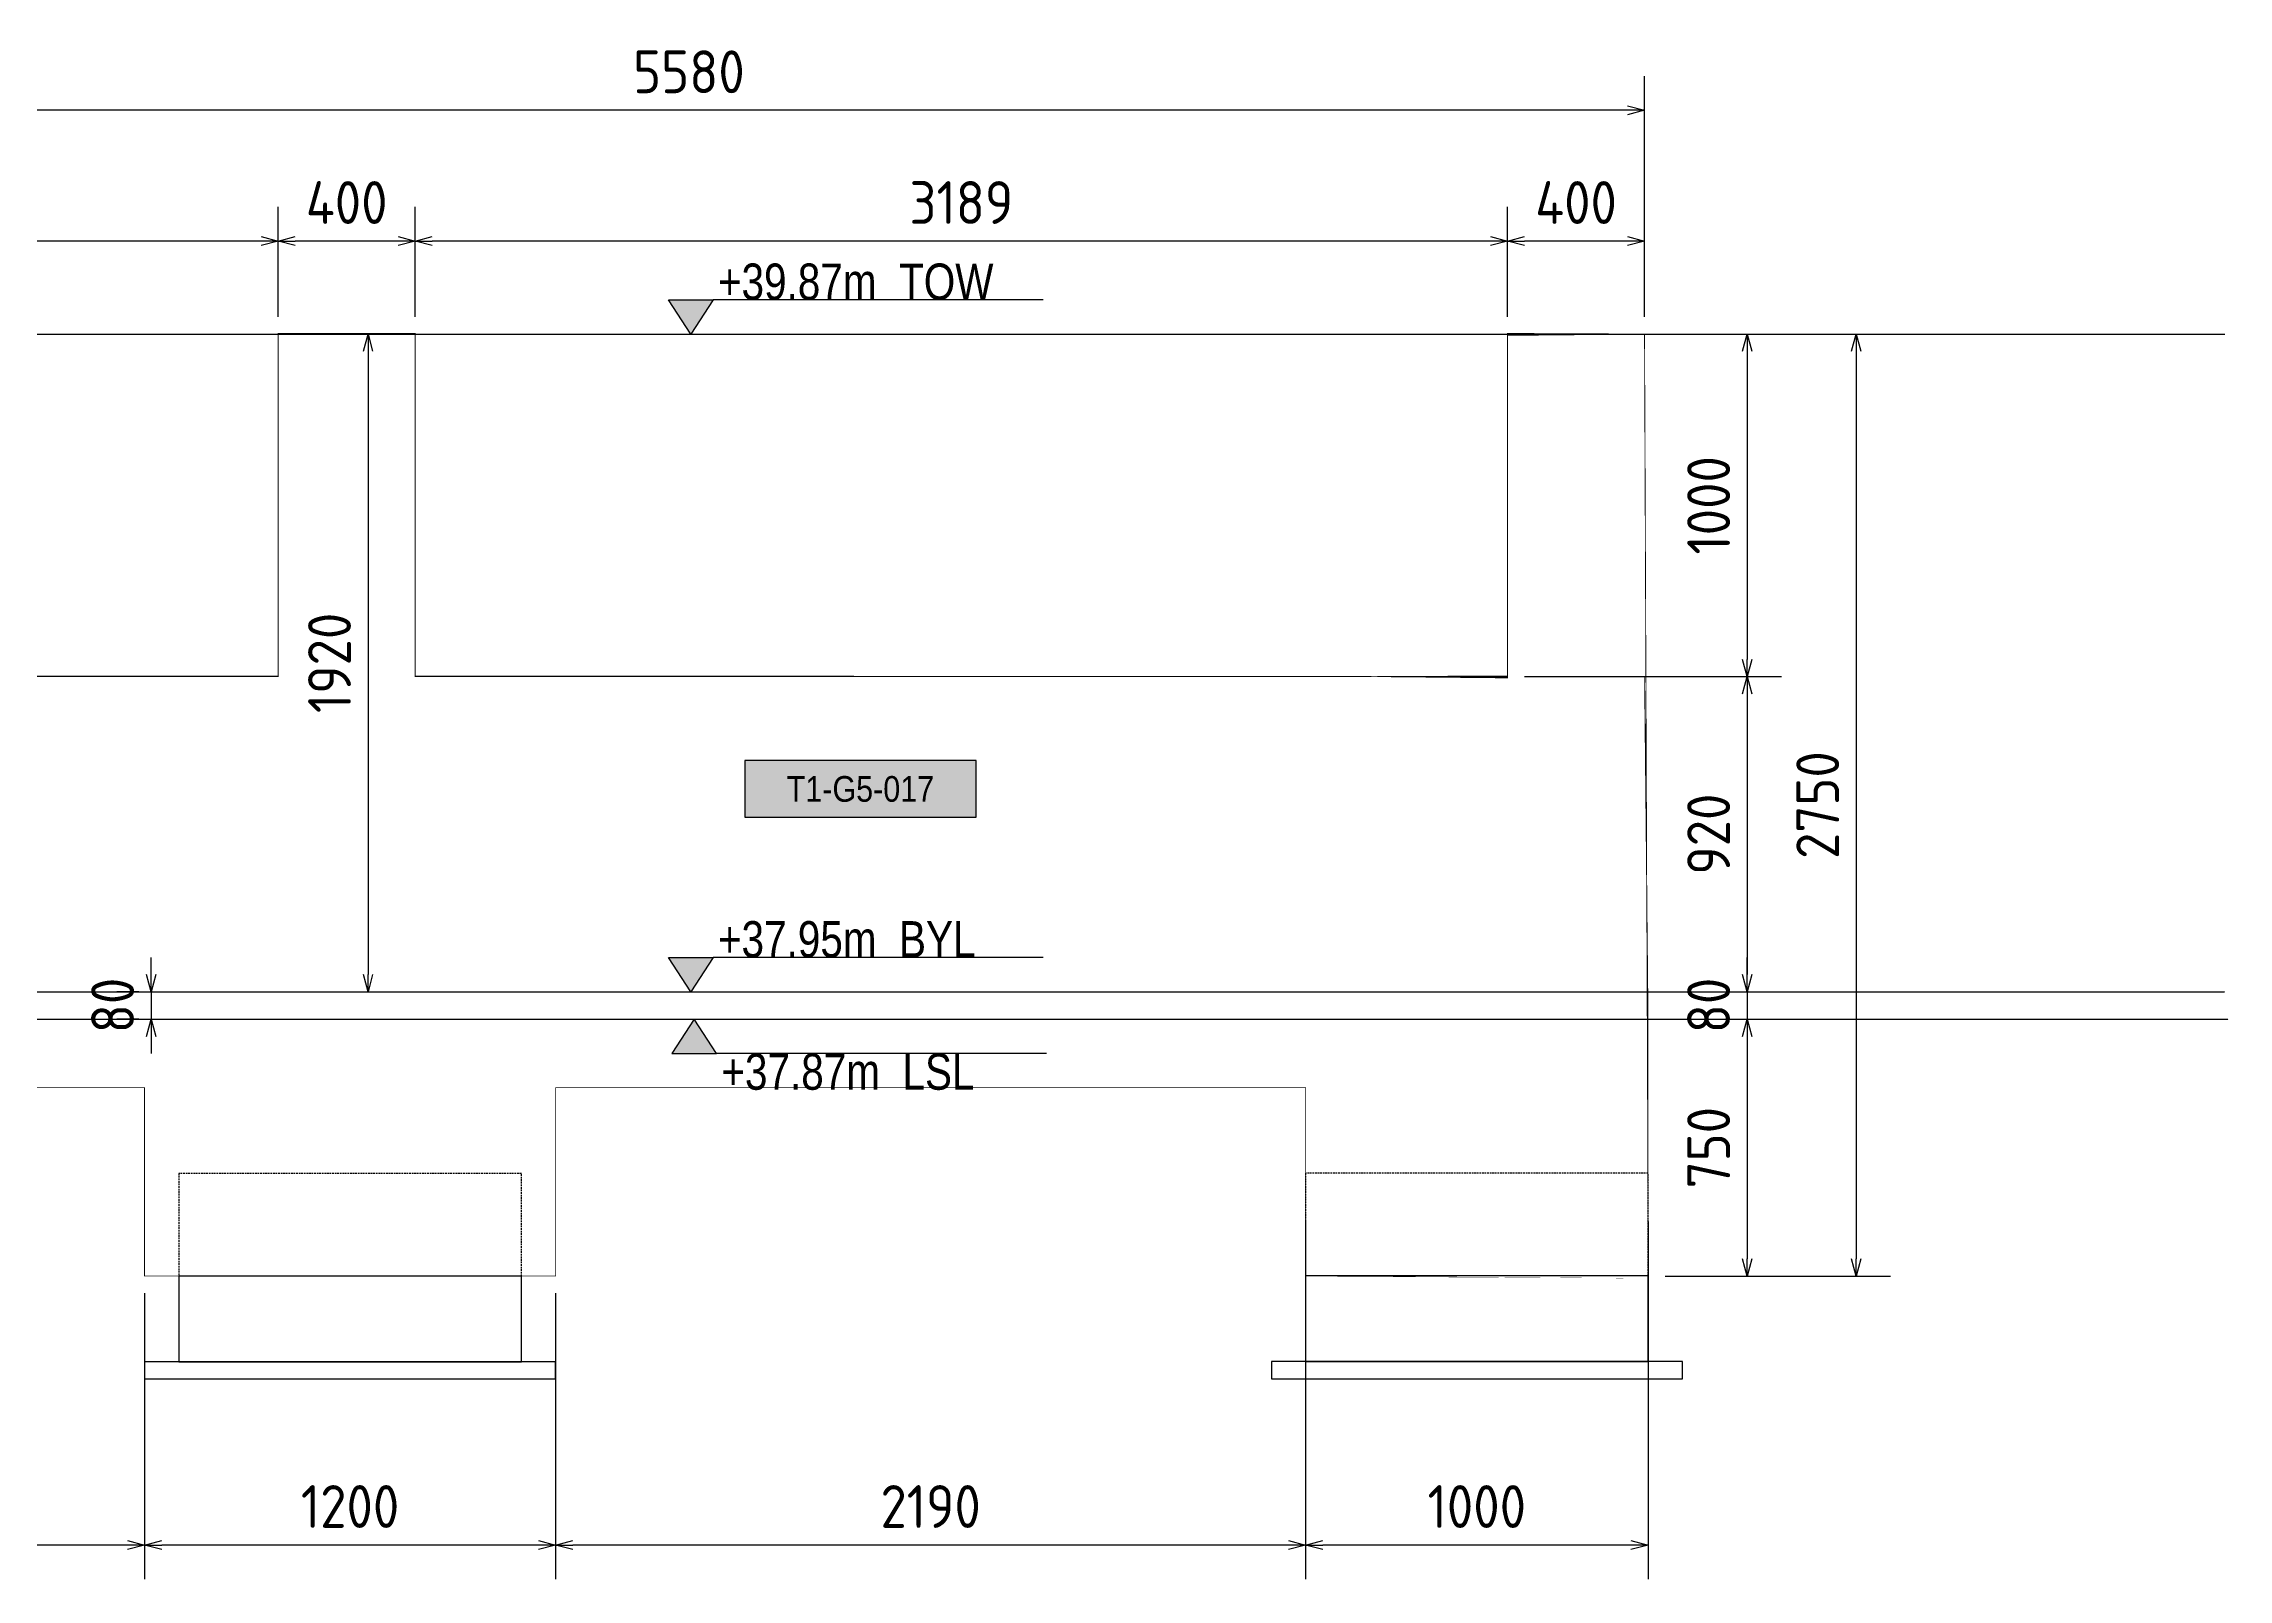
# Model space of a CAD drawing. Header units: centimetres. Extents: x -6122352 to 4157695, y -1694241 to 1947892.
# Drawn here: x 3361203 to 3367581, y 30705 to 35189 of the extents above; entities that cross this region are included whole.
import ezdxf
from ezdxf.enums import TextEntityAlignment as Align

# ---------------------------------------------------------------- set-up
doc = ezdxf.new("R2010")
doc.units = ezdxf.units.CM
doc.header["$MEASUREMENT"] = 0
doc.header["$PDMODE"] = 66
doc.header["$PDSIZE"] = 100
doc.linetypes.add('23585-XR-AR-END-SETTING OUT PLAN$0$HIDDEN', pattern=[0.375, 0.25, -0.125])
doc.linetypes.add('DASHED2', pattern=[0.375, 0.25, -0.125])
for name, color, linetype in [('0-T1-NEW', 7, 'Continuous'), ('00-MI-DIM', 7, 'Continuous'), ('@MI-TYPE-01', 30, 'Continuous'), ('@MI-TYPE-02', 6, 'Continuous'), ('JML-Dimension', 1, 'Continuous'), ('PANEL-TAGS', 7, 'Continuous'), ('SECTION', 130, 'Continuous')]:
    doc.layers.add(name, color=color, linetype=linetype)
doc.styles.add('PANELTAG_STYLE', font='arial.ttf')
doc.styles.add('Schueco-BEMSTIL', font='isocpeur.ttf', dxfattribs={"width": 0.9})
doc.styles.add('txt-Pisa-std', font='arial.ttf', dxfattribs={"width": 0.8})
doc.dimstyles.new('MI- JWC-TXT-2.5 MM', dxfattribs={"dimscale": 1.5, "dimtxt": 2.5, "dimasz": 1, "dimexe": 2, "dimexo": 1, "dimgap": 1, "dimtad": 1, "dimdec": 0, "dimdsep": 46, "dimtxsty": 'Schueco-BEMSTIL', "dimblk": 'OPEN30', "dimcen": 0, "dimdle": 2, "dimclrd": 140, "dimclre": 8, "dimclrt": 40, "dimadec": 0, "dimazin": 2, "dimtfac": 1, "dimtdec": 0, "dimtix": 1, "dimtmove": 2, "dimatfit": 3, "dimldrblk": 'OPEN', "dimfxl": 2, "dimlwd": -1, "dimlwe": -1, "dimarcsym": 0})

# ---------------------------------------------------------------- blocks, each defined once
blk = doc.blocks.new('_Open30')
at = {"color": 0, "linetype": 'ByBlock', "lineweight": -2}
for p, q in [((-1, 0.26794919), (0, 0)), ((0, 0), (-1, -0.26794919)), ((0, 0), (-1, 0))]:
    blk.add_line(p, q, dxfattribs=at)
blk = doc.blocks.new('*D2746')
at = {"layer": '00-MI-DIM', "color": 8, "transparency": 16777216}
for p, q in [((3365476.427670056, 34390.94210918283), (3365476.427670056, 34712.5677572122)), ((3365876.427670072, 34390.94210921971), (3365876.427670072, 34712.5677572122))]:
    blk.add_line(p, q, dxfattribs=at)
at = {"layer": '00-MI-DIM', "color": 140, "transparency": 16777216}
blk.add_line((3365826.427670072, 34612.5677572122), (3365526.427670056, 34612.5677572122), dxfattribs=at)
at = {"layer": 'Defpoints', "color": 0, "transparency": 16777216}
for p in [(3365476.427670056, 34612.5677572122), (3365476.427670056, 34340.94210918283), (3365876.427670072, 34340.94210921971)]:
    blk.add_point(p, dxfattribs=at)
at = {"layer": '00-MI-DIM', "color": 140, "transparency": 16777216, "xscale": 50, "yscale": 50, "zscale": 50, "rotation": 180}
blk.add_blockref('_Open30', (3365476.427670056, 34612.5677572122), dxfattribs=at)
at = {"layer": '00-MI-DIM', "color": 140, "transparency": 16777216, "xscale": 50, "yscale": 50, "zscale": 50}
blk.add_blockref('_Open30', (3365876.427670072, 34612.5677572122), dxfattribs=at)
at = {"layer": '00-MI-DIM', "color": 40, "transparency": 16777216, "insert": (3365676.427670064, 34725.0677572122), "char_height": 125, "attachment_point": 5, "style": 'Schueco-BEMSTIL'}
blk.add_mtext('400', dxfattribs=at)
blk = doc.blocks.new('_Open')
at = {"color": 0, "linetype": 'ByBlock', "lineweight": -2}
for p, q in [((-1, 0.1666666666666667), (0, 0)), ((-1, -0.1666666666666667), (0, 0)), ((0, 0), (-1, 0))]:
    blk.add_line(p, q, dxfattribs=at)
blk = doc.blocks.new('*D2710')
at = {"layer": '00-MI-DIM', "color": 8, "transparency": 16777216}
for p, q in [((3362287.303553162, 34390.94210870494), (3362287.303553162, 34712.56775718802)), ((3365476.427670056, 34390.94210915865), (3365476.427670056, 34712.56775718802))]:
    blk.add_line(p, q, dxfattribs=at)
at = {"layer": '00-MI-DIM', "color": 140, "transparency": 16777216}
blk.add_line((3365426.427670056, 34612.56775718802), (3362337.303553162, 34612.56775718802), dxfattribs=at)
at = {"layer": 'Defpoints', "color": 0, "transparency": 16777216}
for p in [(3362287.303553162, 34612.56775718802), (3362287.303553162, 34340.94210870494), (3365476.427670056, 34340.94210915865)]:
    blk.add_point(p, dxfattribs=at)
at = {"layer": '00-MI-DIM', "color": 140, "transparency": 16777216, "xscale": 50, "yscale": 50, "zscale": 50, "rotation": 180}
blk.add_blockref('_Open30', (3362287.303553162, 34612.56775718802), dxfattribs=at)
at = {"layer": '00-MI-DIM', "color": 140, "transparency": 16777216, "xscale": 50, "yscale": 50, "zscale": 50}
blk.add_blockref('_Open30', (3365476.427670056, 34612.56775718802), dxfattribs=at)
at = {"layer": '00-MI-DIM', "color": 40, "transparency": 16777216, "insert": (3363881.865611609, 34725.06775718802), "char_height": 125, "attachment_point": 5, "style": 'Schueco-BEMSTIL'}
blk.add_mtext('3189', dxfattribs=at)
blk = doc.blocks.new('*D2711')
at = {"layer": '00-MI-DIM', "color": 8, "transparency": 16777216}
for p, q in [((3361887.303553165, 34390.94210867603), (3361887.303553165, 34712.5677572122)), ((3362287.303553162, 34390.94210872912), (3362287.303553162, 34712.5677572122))]:
    blk.add_line(p, q, dxfattribs=at)
at = {"layer": '00-MI-DIM', "color": 140, "transparency": 16777216}
blk.add_line((3362237.303553162, 34612.5677572122), (3361937.303553165, 34612.5677572122), dxfattribs=at)
at = {"layer": 'Defpoints', "color": 0, "transparency": 16777216}
for p in [(3361887.303553165, 34612.5677572122), (3361887.303553165, 34340.94210867603), (3362287.303553162, 34340.94210872912)]:
    blk.add_point(p, dxfattribs=at)
at = {"layer": '00-MI-DIM', "color": 140, "transparency": 16777216, "xscale": 50, "yscale": 50, "zscale": 50, "rotation": 180}
blk.add_blockref('_Open30', (3361887.303553165, 34612.5677572122), dxfattribs=at)
at = {"layer": '00-MI-DIM', "color": 140, "transparency": 16777216, "xscale": 50, "yscale": 50, "zscale": 50}
blk.add_blockref('_Open30', (3362287.303553162, 34612.5677572122), dxfattribs=at)
at = {"layer": '00-MI-DIM', "color": 40, "transparency": 16777216, "insert": (3362087.303553164, 34725.0677572122), "char_height": 125, "attachment_point": 5, "style": 'Schueco-BEMSTIL'}
blk.add_mtext('400', dxfattribs=at)
blk = doc.blocks.new('*D2712')
at = {"layer": '00-MI-DIM', "color": 8, "transparency": 16777216}
for p, q in [((3358696.179492579, 34390.94210839086), (3358696.179492579, 34712.5677572122)), ((3361887.303553165, 34390.94210867603), (3361887.303553165, 34712.5677572122))]:
    blk.add_line(p, q, dxfattribs=at)
at = {"layer": '00-MI-DIM', "color": 140, "transparency": 16777216}
blk.add_line((3361837.303553165, 34612.5677572122), (3358746.179492579, 34612.5677572122), dxfattribs=at)
at = {"layer": 'Defpoints', "color": 0, "transparency": 16777216}
for p in [(3358696.179492579, 34612.5677572122), (3358696.179492579, 34340.94210839086), (3361887.303553165, 34340.94210867603)]:
    blk.add_point(p, dxfattribs=at)
at = {"layer": '00-MI-DIM', "color": 140, "transparency": 16777216, "xscale": 50, "yscale": 50, "zscale": 50, "rotation": 180}
blk.add_blockref('_Open30', (3358696.179492579, 34612.5677572122), dxfattribs=at)
at = {"layer": '00-MI-DIM', "color": 140, "transparency": 16777216, "xscale": 50, "yscale": 50, "zscale": 50}
blk.add_blockref('_Open30', (3361887.303553165, 34612.5677572122), dxfattribs=at)
at = {"layer": '00-MI-DIM', "color": 40, "transparency": 16777216, "insert": (3360291.741522872, 34725.0677572122), "char_height": 125, "attachment_point": 5, "style": 'Schueco-BEMSTIL'}
blk.add_mtext('3191', dxfattribs=at)
blk = doc.blocks.new('*D2690')
at = {"layer": '00-MI-DIM', "color": 8, "transparency": 16777216}
for p, q in [((3360296.741522873, 33390.9421085186), (3360296.741522873, 35094.28935758827)), ((3365876.427670072, 34390.94210921971), (3365876.427670072, 35094.28935758827))]:
    blk.add_line(p, q, dxfattribs=at)
at = {"layer": '00-MI-DIM', "color": 140, "transparency": 16777216}
blk.add_line((3365826.427670072, 34994.28935758827), (3360346.741522873, 34994.28935758827), dxfattribs=at)
at = {"layer": 'Defpoints', "color": 0, "transparency": 16777216}
for p in [(3360296.741522873, 34994.28935758827), (3365876.427670072, 34340.94210921971), (3360296.741522873, 33340.9421085186)]:
    blk.add_point(p, dxfattribs=at)
at = {"layer": '00-MI-DIM', "color": 140, "transparency": 16777216, "xscale": 50, "yscale": 50, "zscale": 50, "rotation": 180}
blk.add_blockref('_Open30', (3360296.741522873, 34994.28935758827), dxfattribs=at)
at = {"layer": '00-MI-DIM', "color": 140, "transparency": 16777216, "xscale": 50, "yscale": 50, "zscale": 50}
blk.add_blockref('_Open30', (3365876.427670072, 34994.28935758827), dxfattribs=at)
at = {"layer": '00-MI-DIM', "color": 40, "transparency": 16777216, "insert": (3363086.584596473, 35106.78935758827), "char_height": 125, "attachment_point": 5, "style": 'Schueco-BEMSTIL'}
blk.add_mtext('5580', dxfattribs=at)
blk = doc.blocks.new('*D2701')
at = {"layer": '00-MI-DIM', "color": 8, "transparency": 16777216}
for p, q in [((3364887.000966523, 31750.44776447438), (3364887.000966523, 30705.33523750026)), ((3365886.579227224, 31750.34037314306), (3365886.579227224, 30705.33523750026))]:
    blk.add_line(p, q, dxfattribs=at)
at = {"layer": '00-MI-DIM', "color": 140, "transparency": 16777216}
blk.add_line((3365836.579227224, 30805.33523750026), (3364937.000966523, 30805.33523750026), dxfattribs=at)
at = {"layer": 'Defpoints', "color": 0, "transparency": 16777216}
for p in [(3364887.000966523, 31800.44776447438), (3365886.579227224, 31800.34037314306), (3364887.000966523, 30805.33523750026)]:
    blk.add_point(p, dxfattribs=at)
at = {"layer": '00-MI-DIM', "color": 140, "transparency": 16777216, "xscale": 50, "yscale": 50, "zscale": 50, "rotation": 180}
blk.add_blockref('_Open30', (3364887.000966523, 30805.33523750026), dxfattribs=at)
at = {"layer": '00-MI-DIM', "color": 140, "transparency": 16777216, "xscale": 50, "yscale": 50, "zscale": 50}
blk.add_blockref('_Open30', (3365886.579227224, 30805.33523750026), dxfattribs=at)
at = {"layer": '00-MI-DIM', "color": 40, "transparency": 16777216, "insert": (3365386.790096874, 30917.83523750026), "char_height": 125, "attachment_point": 5, "style": 'Schueco-BEMSTIL'}
blk.add_mtext('1000', dxfattribs=at)
blk = doc.blocks.new('*D2702')
at = {"layer": '00-MI-DIM', "color": 8, "transparency": 16777216}
for p, q in [((3362697.281966802, 31540.63065391724), (3362697.281966802, 30705.44262883195)), ((3364887.000966523, 31541.99457965078), (3364887.000966523, 30705.44262883195))]:
    blk.add_line(p, q, dxfattribs=at)
at = {"layer": '00-MI-DIM', "color": 140, "transparency": 16777216}
blk.add_line((3364837.000966523, 30805.44262883195), (3362747.281966802, 30805.44262883195), dxfattribs=at)
at = {"layer": 'Defpoints', "color": 0, "transparency": 16777216}
for p in [(3362697.281966802, 31590.63065391724), (3364887.000966523, 31591.99457965078), (3362697.281966802, 30805.44262883195)]:
    blk.add_point(p, dxfattribs=at)
at = {"layer": '00-MI-DIM', "color": 140, "transparency": 16777216, "xscale": 50, "yscale": 50, "zscale": 50, "rotation": 180}
blk.add_blockref('_Open30', (3362697.281966802, 30805.44262883195), dxfattribs=at)
at = {"layer": '00-MI-DIM', "color": 140, "transparency": 16777216, "xscale": 50, "yscale": 50, "zscale": 50}
blk.add_blockref('_Open30', (3364887.000966523, 30805.44262883195), dxfattribs=at)
at = {"layer": '00-MI-DIM', "color": 40, "transparency": 16777216, "insert": (3363792.141466663, 30917.94262883195), "char_height": 125, "attachment_point": 5, "style": 'Schueco-BEMSTIL'}
blk.add_mtext('2190', dxfattribs=at)
blk = doc.blocks.new('*D2703')
at = {"layer": '00-MI-DIM', "color": 8, "transparency": 16777216}
for p, q in [((3361497.281966392, 31540.63065373474), (3361497.281966392, 30705.44262883194)), ((3362697.281966802, 31540.63065391724), (3362697.281966802, 30705.44262883194))]:
    blk.add_line(p, q, dxfattribs=at)
at = {"layer": '00-MI-DIM', "color": 140, "transparency": 16777216}
blk.add_line((3362647.281966802, 30805.44262883194), (3361547.281966392, 30805.44262883194), dxfattribs=at)
at = {"layer": 'Defpoints', "color": 0, "transparency": 16777216}
for p in [(3361497.281966392, 31590.63065373474), (3362697.281966802, 31590.63065391724), (3361497.281966392, 30805.44262883194)]:
    blk.add_point(p, dxfattribs=at)
at = {"layer": '00-MI-DIM', "color": 140, "transparency": 16777216, "xscale": 50, "yscale": 50, "zscale": 50, "rotation": 180}
blk.add_blockref('_Open30', (3361497.281966392, 30805.44262883194), dxfattribs=at)
at = {"layer": '00-MI-DIM', "color": 140, "transparency": 16777216, "xscale": 50, "yscale": 50, "zscale": 50}
blk.add_blockref('_Open30', (3362697.281966802, 30805.44262883194), dxfattribs=at)
at = {"layer": '00-MI-DIM', "color": 40, "transparency": 16777216, "insert": (3362097.281966597, 30917.94262883194), "char_height": 125, "attachment_point": 5, "style": 'Schueco-BEMSTIL'}
blk.add_mtext('1200', dxfattribs=at)
blk = doc.blocks.new('*D2704')
at = {"layer": '00-MI-DIM', "color": 8, "transparency": 16777216}
for p, q in [((3360306.719935816, 32090.63065378315), (3360306.719935816, 30705.44262883194)), ((3361497.281966392, 31540.63065373474), (3361497.281966392, 30705.44262883194))]:
    blk.add_line(p, q, dxfattribs=at)
at = {"layer": '00-MI-DIM', "color": 140, "transparency": 16777216}
blk.add_line((3361447.281966392, 30805.44262883194), (3360356.719935816, 30805.44262883194), dxfattribs=at)
at = {"layer": 'Defpoints', "color": 0, "transparency": 16777216}
for p in [(3360306.719935816, 32140.63065378315), (3361497.281966392, 31590.63065373474), (3360306.719935816, 30805.44262883194)]:
    blk.add_point(p, dxfattribs=at)
at = {"layer": '00-MI-DIM', "color": 140, "transparency": 16777216, "xscale": 50, "yscale": 50, "zscale": 50, "rotation": 180}
blk.add_blockref('_Open30', (3360306.719935816, 30805.44262883194), dxfattribs=at)
at = {"layer": '00-MI-DIM', "color": 140, "transparency": 16777216, "xscale": 50, "yscale": 50, "zscale": 50}
blk.add_blockref('_Open30', (3361497.281966392, 30805.44262883194), dxfattribs=at)
at = {"layer": '00-MI-DIM', "color": 40, "transparency": 16777216, "insert": (3360902.000951104, 30917.94262883194), "char_height": 125, "attachment_point": 5, "style": 'Schueco-BEMSTIL'}
blk.add_mtext('1191', dxfattribs=at)
blk = doc.blocks.new('T1-FOOTING ELEVATION')
at = {"color": 9}
blk.add_lwpolyline([(-600, -250), (600, -250), (600, -300), (-600, -300)], close=True, dxfattribs=at)
at = {"layer": '@MI-TYPE-01', "color": 114, "linetype": '23585-XR-AR-END-SETTING OUT PLAN$0$HIDDEN', "ltscale": 20, "true_color": 0x139b48}
blk.add_lwpolyline([(-500, 0), (-500, 300), (500, 300), (500, 0)], dxfattribs=at)
at = {"layer": '@MI-TYPE-01', "color": 114, "true_color": 0x139b48}
blk.add_lwpolyline([(-500, 0), (500, 0), (500, -250), (-500, -250)], close=True, dxfattribs=at)
blk = doc.blocks.new('*U1106')
at = {"layer": 'JML-Dimension'}
h = blk.add_hatch(color=10, dxfattribs=at)
h.dxf.hatch_style = 1
h.paths.add_polyline_path([(0, 0), (-1.536000000000001, 2.370060967168342), (1.536000000000001, 2.370060967168342)])
blk.add_line((24.30826820831656, 2.370060967168342), (1.536000000000001, 2.370060967168342), dxfattribs=at)
blk.add_lwpolyline([(0, 0), (-1.536000000000001, 2.370060967168342), (1.536000000000001, 2.370060967168342), (0, 0)], dxfattribs=at)
at = {"color": 5, "style": 'txt-Pisa-std', "width": 0.8}
blk.add_attdef('+0.0', text='', height=2.5, dxfattribs=at).set_placement((1.870588582061714, 2.370060967168342), align=Align.BOTTOM_LEFT)
blk = doc.blocks.new('*D2751')
at = {"layer": '@MI-TYPE-02', "color": 8, "transparency": 16777216}
for p, q in [((3365926.427670054, 34340.94210921972), (3366594.495509229, 34340.94210921972)), ((3365936.586058802, 31590.63065383033), (3366594.495509229, 31590.63065383033))]:
    blk.add_line(p, q, dxfattribs=at)
at = {"layer": '@MI-TYPE-02', "color": 140, "transparency": 16777216}
blk.add_line((3366494.495509229, 34290.94210921972), (3366494.495509229, 31640.63065383033), dxfattribs=at)
at = {"layer": 'Defpoints', "color": 0, "transparency": 16777216}
for p in [(3365876.427670054, 34340.94210921972), (3365886.586058802, 31590.63065383033), (3366494.495509229, 31590.63065383033)]:
    blk.add_point(p, dxfattribs=at)
at = {"layer": '@MI-TYPE-02', "color": 140, "transparency": 16777216, "xscale": 50, "yscale": 50, "zscale": 50}
for p, rotation in [((3366494.495509229, 34340.94210921972), 90), ((3366494.495509229, 31590.63065383033), 270)]:
    blk.add_blockref('_Open30', p, dxfattribs=dict(at, rotation=rotation))
at = {"layer": '@MI-TYPE-02', "color": 40, "transparency": 16777216, "insert": (3366381.995509228, 32965.78638152406), "char_height": 125, "attachment_point": 5, "rotation": 90, "style": 'Schueco-BEMSTIL'}
blk.add_mtext('2750', dxfattribs=at)
blk = doc.blocks.new('*D2752')
at = {"layer": '@MI-TYPE-02', "color": 8, "transparency": 16777216}
for p, q in [((3365937.000966525, 34340.94210921972), (3366276.089852375, 34340.94210921972)), ((3365526.42767015, 33340.94210933185), (3366276.089852375, 33340.94210933185))]:
    blk.add_line(p, q, dxfattribs=at)
at = {"layer": '@MI-TYPE-02', "color": 140, "transparency": 16777216}
blk.add_line((3366176.089852375, 34290.94210921972), (3366176.089852375, 33390.94210933185), dxfattribs=at)
at = {"layer": 'Defpoints', "color": 0, "transparency": 16777216}
for p in [(3365887.000966525, 34340.94210921972), (3365476.42767015, 33340.94210933185), (3366176.089852375, 33340.94210933185)]:
    blk.add_point(p, dxfattribs=at)
at = {"layer": '@MI-TYPE-02', "color": 140, "transparency": 16777216, "xscale": 50, "yscale": 50, "zscale": 50}
for p, rotation in [((3366176.089852375, 34340.94210921972), 90), ((3366176.089852375, 33340.94210933185), 270)]:
    blk.add_blockref('_Open30', p, dxfattribs=dict(at, rotation=rotation))
at = {"layer": '@MI-TYPE-02', "color": 40, "transparency": 16777216, "insert": (3366063.589852375, 33840.94210927482), "char_height": 125, "attachment_point": 5, "rotation": 90, "style": 'Schueco-BEMSTIL'}
blk.add_mtext('1000', dxfattribs=at)
blk = doc.blocks.new('*D2753')
at = {"layer": '@MI-TYPE-02', "color": 8, "transparency": 16777216}
for p, q in [((3365526.42767015, 33340.94210933185), (3366276.089852377, 33340.94210933185)), ((3366226.089852002, 32420.94210921972), (3366276.089852377, 32420.94210921972))]:
    blk.add_line(p, q, dxfattribs=at)
at = {"layer": '@MI-TYPE-02', "color": 140, "transparency": 16777216}
blk.add_line((3366176.089852377, 33290.94210933185), (3366176.089852377, 32470.94210921972), dxfattribs=at)
at = {"layer": 'Defpoints', "color": 0, "transparency": 16777216}
for p in [(3365476.42767015, 33340.94210933185), (3366176.089852002, 32420.94210921972), (3366176.089852377, 32420.94210921972)]:
    blk.add_point(p, dxfattribs=at)
at = {"layer": '@MI-TYPE-02', "color": 140, "transparency": 16777216, "xscale": 50, "yscale": 50, "zscale": 50}
for p, rotation in [((3366176.089852377, 33340.94210933185), 90), ((3366176.089852377, 32420.94210921972), 270)]:
    blk.add_blockref('_Open30', p, dxfattribs=dict(at, rotation=rotation))
at = {"layer": '@MI-TYPE-02', "color": 40, "transparency": 16777216, "insert": (3366063.589852376, 32880.94210927482), "char_height": 125, "attachment_point": 5, "rotation": 90, "style": 'Schueco-BEMSTIL'}
blk.add_mtext('920', dxfattribs=at)
blk = doc.blocks.new('*D2754')
at = {"layer": '@MI-TYPE-02', "color": 140, "transparency": 16777216}
for p, q in [((3366176.089852379, 32470.94210921972), (3366176.089852379, 32520.94210921972)), ((3366176.089852379, 32420.94210921972), (3366176.089852379, 32340.630653826)), ((3366176.089852379, 32290.630653826), (3366176.089852379, 32240.630653826))]:
    blk.add_line(p, q, dxfattribs=at)
at = {"layer": '@MI-TYPE-02', "color": 8, "transparency": 16777216}
for p, q in [((3366226.089852002, 32420.94210921972), (3366276.089852379, 32420.94210921972)), ((3366162.211682559, 32340.630653826), (3366276.089852379, 32340.630653826))]:
    blk.add_line(p, q, dxfattribs=at)
at = {"layer": 'Defpoints', "color": 0, "transparency": 16777216}
for p in [(3366176.089852002, 32420.94210921972), (3366112.211682559, 32340.630653826), (3366176.089852379, 32340.630653826)]:
    blk.add_point(p, dxfattribs=at)
at = {"layer": '@MI-TYPE-02', "color": 140, "transparency": 16777216, "xscale": 50, "yscale": 50, "zscale": 50}
for p, rotation in [((3366176.089852379, 32420.94210921972), 270), ((3366176.089852379, 32340.630653826), 90)]:
    blk.add_blockref('_Open30', p, dxfattribs=dict(at, rotation=rotation))
at = {"layer": '@MI-TYPE-02', "color": 40, "transparency": 16777216, "insert": (3366063.589852378, 32380.7863815219), "char_height": 125, "attachment_point": 5, "rotation": 90, "style": 'Schueco-BEMSTIL'}
blk.add_mtext('80', dxfattribs=at)
blk = doc.blocks.new('*D2755')
at = {"layer": '@MI-TYPE-02', "color": 8, "transparency": 16777216}
for p, q in [((3366162.211682559, 32340.630653826), (3366276.089852383, 32340.630653826)), ((3365936.586058802, 31590.63065383033), (3366276.089852383, 31590.63065383033))]:
    blk.add_line(p, q, dxfattribs=at)
at = {"layer": '@MI-TYPE-02', "color": 140, "transparency": 16777216}
blk.add_line((3366176.089852383, 32290.630653826), (3366176.089852383, 31640.63065383033), dxfattribs=at)
at = {"layer": 'Defpoints', "color": 0, "transparency": 16777216}
for p in [(3366112.211682559, 32340.630653826), (3365886.586058802, 31590.63065383033), (3366176.089852383, 31590.63065383033)]:
    blk.add_point(p, dxfattribs=at)
at = {"layer": '@MI-TYPE-02', "color": 140, "transparency": 16777216, "xscale": 50, "yscale": 50, "zscale": 50}
for p, rotation in [((3366176.089852383, 32340.630653826), 90), ((3366176.089852383, 31590.63065383033), 270)]:
    blk.add_blockref('_Open30', p, dxfattribs=dict(at, rotation=rotation))
at = {"layer": '@MI-TYPE-02', "color": 40, "transparency": 16777216, "insert": (3366063.589852382, 31965.6306538272), "char_height": 125, "attachment_point": 5, "rotation": 90, "style": 'Schueco-BEMSTIL'}
blk.add_mtext('750', dxfattribs=at)
blk = doc.blocks.new('*D2756')
at = {"layer": '@MI-TYPE-02', "color": 8, "transparency": 16777216}
for p, q in [((3362137.303553165, 34340.94210870259), (3362249.733861896, 34340.94210870259)), ((3362137.303553165, 32420.94210921972), (3362249.733861896, 32420.94210921972))]:
    blk.add_line(p, q, dxfattribs=at)
at = {"layer": '@MI-TYPE-02', "color": 140, "transparency": 16777216}
blk.add_line((3362149.733861896, 34290.94210870259), (3362149.733861896, 32470.94210921972), dxfattribs=at)
at = {"layer": 'Defpoints', "color": 0, "transparency": 16777216}
for p in [(3362087.303553165, 34340.94210870259), (3362087.303553165, 32420.94210921972), (3362149.733861896, 32420.94210921972)]:
    blk.add_point(p, dxfattribs=at)
at = {"layer": '@MI-TYPE-02', "color": 140, "transparency": 16777216, "xscale": 50, "yscale": 50, "zscale": 50}
for p, rotation in [((3362149.733861896, 34340.94210870259), 90), ((3362149.733861896, 32420.94210921972), 270)]:
    blk.add_blockref('_Open30', p, dxfattribs=dict(at, rotation=rotation))
at = {"layer": '@MI-TYPE-02', "color": 40, "transparency": 16777216, "insert": (3362037.233861895, 33380.9421089602), "char_height": 125, "attachment_point": 5, "rotation": 90, "style": 'Schueco-BEMSTIL'}
blk.add_mtext('1920', dxfattribs=at)
blk = doc.blocks.new('*D2758')
at = {"layer": '@MI-TYPE-02', "color": 140, "transparency": 16777216}
for p, q in [((3361516.509194145, 32470.94210921972), (3361516.509194145, 32520.94210921972)), ((3361516.509194145, 32420.94210921972), (3361516.509194145, 32340.630653826)), ((3361516.509194145, 32290.630653826), (3361516.509194145, 32240.630653826))]:
    blk.add_line(p, q, dxfattribs=at)
at = {"layer": '@MI-TYPE-02', "color": 8, "transparency": 16777216}
for p, q in [((3361480.327492684, 32420.94210921972), (3361416.509194145, 32420.94210921972)), ((3361480.327492684, 32340.630653826), (3361416.509194145, 32340.630653826))]:
    blk.add_line(p, q, dxfattribs=at)
at = {"layer": 'Defpoints', "color": 0, "transparency": 16777216}
for p in [(3361530.327492684, 32420.94210921972), (3361516.509194145, 32340.630653826), (3361530.327492684, 32340.630653826)]:
    blk.add_point(p, dxfattribs=at)
at = {"layer": '@MI-TYPE-02', "color": 140, "transparency": 16777216, "xscale": 50, "yscale": 50, "zscale": 50}
for p, rotation in [((3361516.509194145, 32420.94210921972), 270), ((3361516.509194145, 32340.630653826), 90)]:
    blk.add_blockref('_Open30', p, dxfattribs=dict(at, rotation=rotation))
at = {"layer": '@MI-TYPE-02', "color": 40, "transparency": 16777216, "insert": (3361404.009194145, 32380.7863815219), "char_height": 125, "attachment_point": 5, "rotation": 90, "style": 'Schueco-BEMSTIL'}
blk.add_mtext('80', dxfattribs=at)
blk = doc.blocks.new('PANELTAG')
at = {"layer": 'PANEL-TAGS', "color": 1}
blk.add_lwpolyline([(-13.49999999999989, -3.300000000000182), (13.50000000000011, -3.300000000000182), (13.50000000000011, 3.299999999999727), (-13.49999999999989, 3.299999999999727)], close=True, dxfattribs=at)
at = {"layer": 'PANEL-TAGS', "color": 40, "true_color": 0xffd700}
blk.add_solid([(-13.49999999999989, -3.300000000000182), (13.50000000000011, -3.300000000000182), (-13.49999999999989, 3.299999999999727), (13.50000000000011, 3.299999999999727)], dxfattribs=at)
at = {"layer": 'PANEL-TAGS', "color": 5, "style": 'PANELTAG_STYLE', "width": 0.85}
blk.add_attdef('TAGNO', text='', height=3, dxfattribs=at).set_placement((1.13686837721616e-13, -4.547473508864641e-13), align=Align.MIDDLE)

msp = doc.modelspace()

# ---------------------------------------------------------------- linework, layer by layer
at = {"color": 160, "linetype": 'DASHED2', "ltscale": 5}
for points in [[(3347932.913726456, 34340.94210921971), (3367570.773235866, 34340.94210921971)], [(3347522.897411602, 32420.94210921971), (3367570.773235866, 32420.94210921971)], [(3347532.875824412, 32340.63065382599), (3367580.751648642, 32340.63065382599)]]:
    msp.add_lwpolyline(points, dxfattribs=at)
at = {"layer": '0-T1-NEW', "color": 30, "ltscale": 20, "const_width": 2.5}
for points in [[(3365886.5860588, 31798.63065381915), (3365876.427670072, 34340.94210921971), (3365476.427670056, 34340.94210915865), (3365476.427670148, 33340.94210933183), (3365476.427670148, 33340.94210933183), (3365476.427669984, 33340.94210915648), (3365094.02255329, 33340.94210909318), (3365094.022553435, 33340.94210926572), (3362287.303553314, 33340.94210872724), (3362287.303553162, 34340.94210872912), (3361887.303553165, 34340.94210867603), (3361887.303553318, 33340.94210866579), (3360296.741522873, 33340.9421085186)], [(3360306.719935816, 32140.63065378315), (3361497.281966265, 32140.63065386883), (3361497.281966392, 31590.63065373474), (3362697.281966802, 31590.63065391724), (3362697.281966694, 32140.63065362847), (3364887.000966405, 32140.63065402351), (3364887.000966524, 31590.63065382167), (3365886.5860588, 31590.63065383031), (3365886.58605868, 32350.63065382477), (3365886.586058833, 32350.6306538248), (3365876.607645872, 33340.9421092278), (3365886.58605868, 32350.63065382477)]]:
    msp.add_lwpolyline(points, dxfattribs=at)

# ---------------------------------------------------------------- block references
at = {"layer": '@MI-TYPE-01', "color": 30, "xscale": -1}
for p in [(3362097.281966466, 31590.63065382599), (3365387.000966523, 31590.99457965077)]:
    msp.add_blockref('T1-FOOTING ELEVATION', p, dxfattribs=at)
at = {"layer": 'PANEL-TAGS'}
ref = msp.add_blockref('PANELTAG', (3363587.218857969, 33013.0187236499), dxfattribs=dict(at, xscale=25, yscale=25, zscale=25))
ref.add_attrib('TAGNO', 'T1-G5-017', dxfattribs={"color": 5, "height": 75, "style": 'PANELTAG_STYLE', "width": 0.8499999999999999}).set_placement((3363587.218857969, 33013.0187236499), align=Align.MIDDLE_CENTER)
at = {"layer": 'SECTION', "color": 6}
ref = msp.add_blockref('*U1106', (3363091.977150862, 34340.94210921721), dxfattribs=dict(at, xscale=42.30147098076819, yscale=42.30147098076819, zscale=42.30147098076819))
ref.add_attrib('+0.0', '+39.87m  TOW', (3363171.105799521, 34441.19917444108), dxfattribs={"layer": 'JML-Dimension', "color": 5, "height": 105.7536774519205, "style": 'txt-Pisa-std', "width": 0.8})
ref = msp.add_blockref('*U1106', (3363091.977150862, 32420.94210921971), dxfattribs=dict(at, xscale=42.30147098076819, yscale=42.30147098076819, zscale=42.30147098076819))
ref.add_attrib('+0.0', '+37.95m  BYL', (3363171.105799521, 32521.19917444359), dxfattribs={"layer": 'JML-Dimension', "color": 5, "height": 105.7536774519205, "style": 'txt-Pisa-std', "width": 0.8})
ref = msp.add_blockref('*U1106', (3363101.955563638, 32340.63065382849), dxfattribs=dict(at, xscale=-42.30147098076819, yscale=42.30147098076819, zscale=42.30147098076819, rotation=180))
ref.add_attrib('+0.0', '+37.87m  LSL', (3363181.084212297, 32134.69204872258), dxfattribs={"layer": 'JML-Dimension', "color": 5, "height": 105.7536774519205, "style": 'txt-Pisa-std', "width": 0.8})

# ---------------------------------------------------------------- dimensions: what is measured, and where the dimension line sits
at = {"layer": '00-MI-DIM', "color": 30}
for base, p1, p2, picture, middle in [((3360296.741522873, 34994.28935758827), (3365876.427670072, 34340.94210921971), (3360296.741522873, 33340.9421085186), '*D2690', (3363086.584596473, 35106.78935758827)), ((3358696.179492579, 34612.5677572122), (3361887.303553165, 34340.94210867603), (3358696.179492579, 34340.94210839086), '*D2712', (3360291.741522872, 34725.0677572122)), ((3361887.303553165, 34612.5677572122), (3362287.303553162, 34340.94210872912), (3361887.303553165, 34340.94210867603), '*D2711', (3362087.303553164, 34725.0677572122)), ((3362287.303553162, 34612.56775718802), (3365476.427670056, 34340.94210915865), (3362287.303553162, 34340.94210870494), '*D2710', (3363881.865611609, 34725.06775718802)), ((3365476.427670056, 34612.5677572122), (3365876.427670072, 34340.94210921971), (3365476.427670056, 34340.94210918283), '*D2746', (3365676.427670064, 34725.0677572122))]:
    dim = msp.add_linear_dim(base=base, p1=p1, p2=p2, angle=180, dimstyle='MI- JWC-TXT-2.5 MM', dxfattribs=at)
    dim.commit()
    dim.dimension.update_dxf_attribs({"geometry": picture, "text_midpoint": middle})
for base, p1, p2, picture, middle in [((3360306.719935816, 30805.44262883194), (3361497.281966392, 31590.63065373474), (3360306.719935816, 32140.63065378315), '*D2704', (3360902.000951104, 30805.44262883194)), ((3364887.000966523, 30805.33523750026), (3365886.579227224, 31800.34037314306), (3364887.000966523, 31800.44776447438), '*D2701', (3365386.790096874, 30805.33523750026)), ((3361497.281966392, 30805.44262883194), (3362697.281966802, 31590.63065391724), (3361497.281966392, 31590.63065373474), '*D2703', (3362097.281966597, 30805.44262883194)), ((3362697.281966802, 30805.44262883195), (3364887.000966523, 31591.99457965078), (3362697.281966802, 31590.63065391724), '*D2702', (3363792.141466663, 30805.44262883195))]:
    dim = msp.add_linear_dim(base=base, p1=p1, p2=p2, angle=180, dimstyle='MI- JWC-TXT-2.5 MM', dxfattribs=at)
    dim.commit()
    dim.dimension.update_dxf_attribs({"geometry": picture, "text_midpoint": middle, "dimtype": 160})
at = {"layer": '@MI-TYPE-02', "color": 30}
for base, p1, p2, picture, middle in [((3362149.733861896, 32420.94210921972), (3362087.303553164, 34340.94210870258), (3362087.303553164, 32420.94210921971), '*D2756', (3362037.233861895, 33380.9421089602)), ((3366176.089852375, 33340.94210933185), (3365887.000966523, 34340.94210921971), (3365476.427670148, 33340.94210933183), '*D2752', (3366063.589852375, 33840.94210927482)), ((3366494.495509229, 31590.63065383033), (3365876.427670052, 34340.94210921971), (3365886.5860588, 31590.63065383031), '*D2751', (3366381.995509228, 32965.78638152406)), ((3366176.089852377, 32420.94210921972), (3365476.427670148, 33340.94210933183), (3366176.089852, 32420.94210921971), '*D2753', (3366063.589852376, 32880.94210927482)), ((3361516.509194145, 32340.630653826), (3361530.327492682, 32420.94210921971), (3361530.327492682, 32340.63065382599), '*D2758', (3361404.009194145, 32380.7863815219)), ((3366176.089852379, 32340.630653826), (3366176.089852, 32420.94210921971), (3366112.211682558, 32340.63065382599), '*D2754', (3366063.589852378, 32380.7863815219)), ((3366176.089852383, 31590.63065383033), (3366112.211682558, 32340.63065382599), (3365886.5860588, 31590.63065383031), '*D2755', (3366063.589852382, 31965.6306538272))]:
    dim = msp.add_linear_dim(base=base, p1=p1, p2=p2, angle=90, dimstyle='MI- JWC-TXT-2.5 MM', dxfattribs=at)
    dim.commit()
    dim.dimension.update_dxf_attribs({"geometry": picture, "text_midpoint": middle})

doc.saveas('drawing.dxf')
